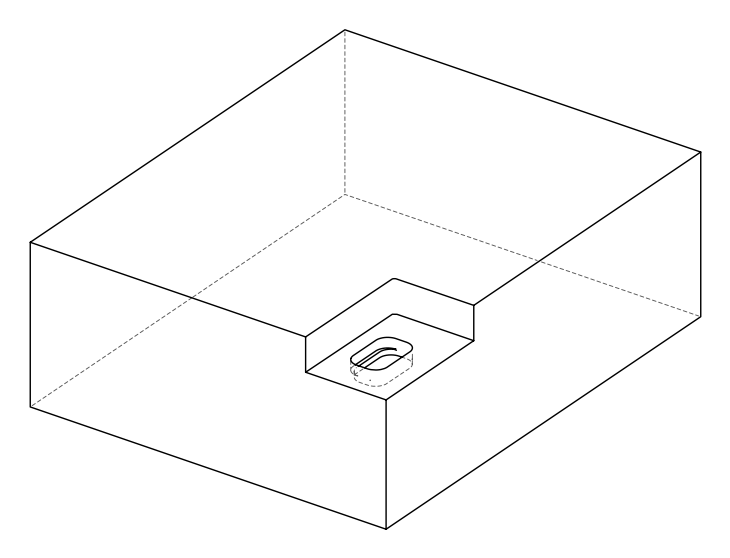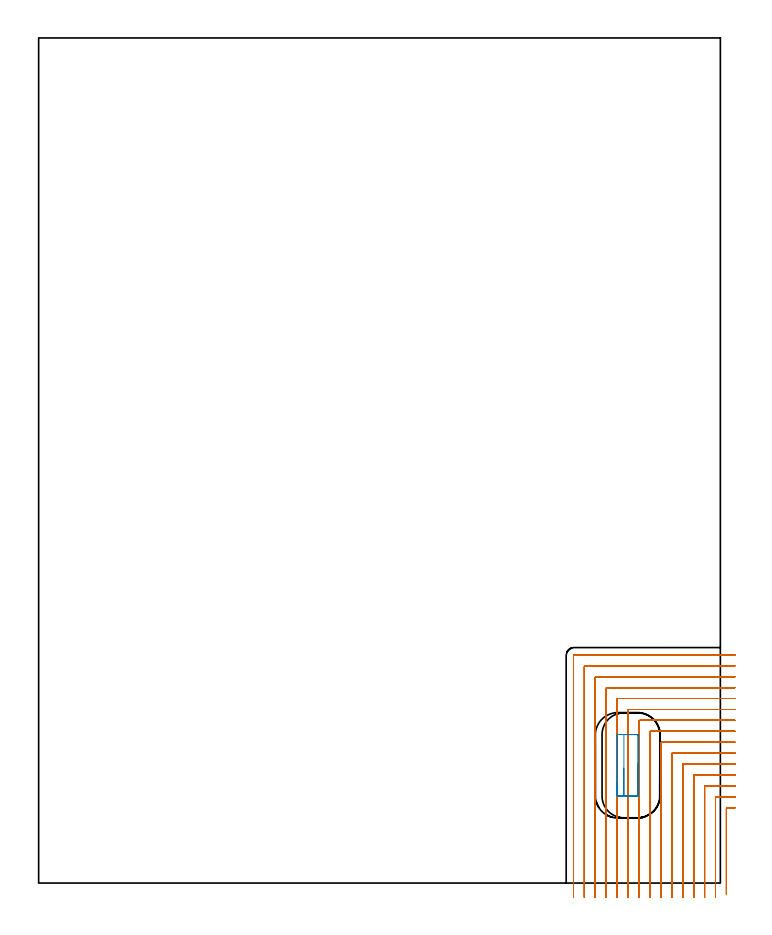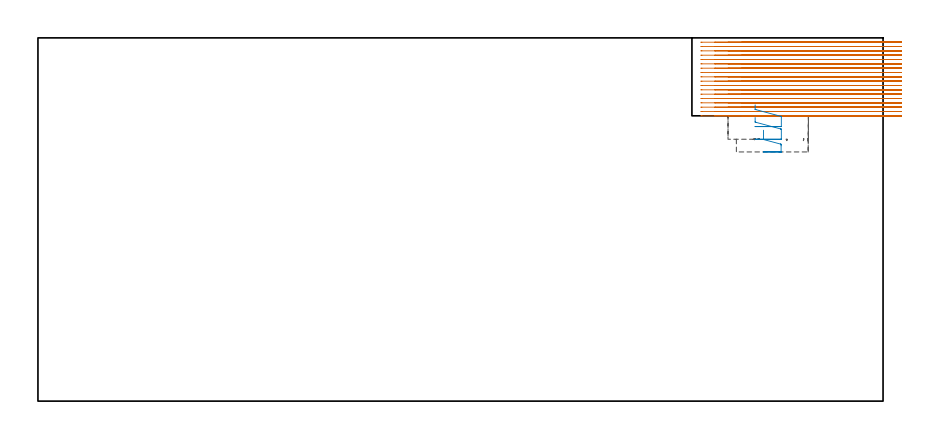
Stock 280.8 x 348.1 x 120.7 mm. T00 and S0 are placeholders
(PLAN: 2 operations, 1 tool changes, 63.1 min)
(1 MILL_CORNER_NOTCH_RECTANGULAR | CORNER_NOTCH_RECTANGULAR | NXT0201_008 | Follow Part, ap 1.5, ae 75% | 62.4 min | 159477 mm3)
(2 MILL_RECTANGULAR_POCKET | POCKET_RECTANGULAR_STRAIGHT | UGT0201_100 | Follow Part, ap 4.5, ae 75% | 0.74 min | 12493 mm3)
(TOOL NXT0201_008 | ENDMILL 6mm [2P460-0600-NA 1630] | D6 FL26 Z6)
(TOOL UGT0201_100 | End Mill 18 mm | D18 FL22 Z2)
(OP 1 MILL_CORNER_NOTCH_RECTANGULAR)
G17 G21 G94 G90
T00 M6
G54
G17 G0 G90 X286.8 Y31. S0 M3
G43 Z130.7 H1
Z119.261
G94 G1 X283.8 F250.
X283.596 F500.
G3 X283.3 Y30.704 R0.3
G1 Y-1.658
Y-4.658 F250.
G0 Z130.7
X286.8 Y35.5
Z119.261
G1 X283.8
X279.096 F500.
G3 X278.8 Y35.204 R0.3
G1 Y-3.
Y-6. F250.
G0 Z130.7
X286.8 Y40.
Z119.261
G1 X283.8
X274.596 F500.
G3 X274.3 Y39.704 R0.3
G1 Y-3.
Y-6. F250.
G0 Z130.7
X286.8 Y44.5
Z119.261
G1 X283.8
X270.096 F500.
G3 X269.8 Y44.204 R0.3
G1 Y-3.
Y-6. F250.
G0 Z130.7
X286.8 Y49.
Z119.261
G1 X283.8
X265.596 F500.
G3 X265.3 Y48.704 R0.3
G1 Y-3.
Y-6. F250.
G0 Z130.7
X286.8 Y53.5
Z119.261
G1 X283.8
X261.096 F500.
G3 X260.8 Y53.204 R0.3
G1 Y-3.
Y-6. F250.
G0 Z130.7
X286.8 Y58.
Z119.261
G1 X283.8
X256.597 F500.
G3 X256.3 Y57.703 R0.3
G1 Y-3.
Y-6. F250.
G0 Z130.7
X286.8 Y62.5
Z119.261
G1 X283.8
X252.097 F500.
G3 X251.8 Y62.203 R0.3
G1 Y-3.
Y-6. F250.
G0 Z130.7
X286.8 Y67.
Z119.261
G1 X283.8
X247.597 F500.
G3 X247.3 Y66.703 R0.3
G1 Y-3.
Y-6. F250.
G0 Z130.7
X286.8 Y71.5
Z119.261
G1 X283.8
X243.097 F500.
G3 X242.8 Y71.203 R0.3
G1 Y-3.
Y-6. F250.
G0 Z130.7
X286.8 Y76.
Z119.261
G1 X283.8
X238.597 F500.
G3 X238.3 Y75.703 R0.3
G1 Y-3.
Y-6. F250.
G0 Z130.7
X286.8 Y80.5
Z119.261
G1 X283.8
X234.097 F500.
G3 X233.8 Y80.203 R0.3
G1 Y-3.
Y-6. F250.
G0 Z130.7
X286.8 Y85.
Z119.261
G1 X283.8
X229.597 F500.
G3 X229.3 Y84.703 R0.3
G1 Y-3.
Y-6. F250.
G0 Z130.7
X286.8 Y89.5
Z119.261
G1 X283.8
X225.098 F500.
G3 X224.8 Y89.202 R0.3
G1 Y-3.
Y-6. F250.
G0 Z130.7
X286.8 Y94.
Z119.261
G1 X283.8
X220.6 F500.
G3 X220.3 Y93.7 R0.3
G1 Y-3.
Y-6. F250.
G0 Z130.7
X286.8 Y31.
Z117.822
G1 X283.8
X283.596 F500.
G3 X283.3 Y30.704 R0.3
G1 Y-1.658
Y-4.658 F250.
G0 Z130.7
X286.8 Y35.5
Z117.822
G1 X283.8
X279.096 F500.
G3 X278.8 Y35.204 R0.3
G1 Y-3.
Y-6. F250.
G0 Z130.7
X286.8 Y40.
Z117.822
G1 X283.8
X274.596 F500.
G3 X274.3 Y39.704 R0.3
G1 Y-3.
Y-6. F250.
G0 Z130.7
X286.8 Y44.5
Z117.822
G1 X283.8
X270.096 F500.
G3 X269.8 Y44.204 R0.3
G1 Y-3.
Y-6. F250.
G0 Z130.7
X286.8 Y49.
Z117.822
G1 X283.8
X265.596 F500.
G3 X265.3 Y48.704 R0.3
G1 Y-3.
Y-6. F250.
G0 Z130.7
X286.8 Y53.5
Z117.822
G1 X283.8
X261.096 F500.
G3 X260.8 Y53.204 R0.3
G1 Y-3.
Y-6. F250.
G0 Z130.7
X286.8 Y58.
Z117.822
G1 X283.8
X256.597 F500.
G3 X256.3 Y57.703 R0.3
G1 Y-3.
Y-6. F250.
G0 Z130.7
X286.8 Y62.5
Z117.822
G1 X283.8
X252.097 F500.
G3 X251.8 Y62.203 R0.3
G1 Y-3.
Y-6. F250.
G0 Z130.7
X286.8 Y67.
Z117.822
G1 X283.8
X247.597 F500.
G3 X247.3 Y66.703 R0.3
G1 Y-3.
Y-6. F250.
G0 Z130.7
X286.8 Y71.5
Z117.822
G1 X283.8
X243.097 F500.
G3 X242.8 Y71.203 R0.3
G1 Y-3.
Y-6. F250.
G0 Z130.7
X286.8 Y76.
Z117.822
G1 X283.8
X238.597 F500.
G3 X238.3 Y75.703 R0.3
G1 Y-3.
Y-6. F250.
G0 Z130.7
X286.8 Y80.5
Z117.822
G1 X283.8
X234.097 F500.
G3 X233.8 Y80.203 R0.3
G1 Y-3.
Y-6. F250.
G0 Z130.7
X286.8 Y85.
Z117.822
G1 X283.8
X229.597 F500.
G3 X229.3 Y84.703 R0.3
G1 Y-3.
Y-6. F250.
G0 Z130.7
X286.8 Y89.5
Z117.822
G1 X283.8
X225.098 F500.
G3 X224.8 Y89.202 R0.3
G1 Y-3.
Y-6. F250.
G0 Z130.7
X286.8 Y94.
Z117.822
G1 X283.8
X220.6 F500.
G3 X220.3 Y93.7 R0.3
G1 Y-3.
Y-6. F250.
G0 Z130.7
X286.8 Y31.
Z116.383
G1 X283.8
X283.596 F500.
G3 X283.3 Y30.704 R0.3
G1 Y-1.658
Y-4.658 F250.
G0 Z130.7
X286.8 Y35.5
Z116.383
G1 X283.8
X279.096 F500.
G3 X278.8 Y35.204 R0.3
G1 Y-3.
Y-6. F250.
G0 Z130.7
X286.8 Y40.
Z116.383
G1 X283.8
X274.596 F500.
G3 X274.3 Y39.704 R0.3
G1 Y-3.
Y-6. F250.
G0 Z130.7
X286.8 Y44.5
Z116.383
G1 X283.8
X270.096 F500.
G3 X269.8 Y44.204 R0.3
G1 Y-3.
Y-6. F250.
G0 Z130.7
X286.8 Y49.
Z116.383
G1 X283.8
X265.596 F500.
G3 X265.3 Y48.704 R0.3
G1 Y-3.
Y-6. F250.
G0 Z130.7
X286.8 Y53.5
Z116.383
G1 X283.8
X261.096 F500.
G3 X260.8 Y53.204 R0.3
G1 Y-3.
Y-6. F250.
G0 Z130.7
X286.8 Y58.
Z116.383
G1 X283.8
X256.597 F500.
G3 X256.3 Y57.703 R0.3
G1 Y-3.
Y-6. F250.
G0 Z130.7
X286.8 Y62.5
Z116.383
G1 X283.8
X252.097 F500.
G3 X251.8 Y62.203 R0.3
G1 Y-3.
Y-6. F250.
G0 Z130.7
X286.8 Y67.
Z116.383
G1 X283.8
X247.597 F500.
G3 X247.3 Y66.703 R0.3
G1 Y-3.
Y-6. F250.
G0 Z130.7
X286.8 Y71.5
Z116.383
G1 X283.8
X243.097 F500.
G3 X242.8 Y71.203 R0.3
G1 Y-3.
Y-6. F250.
G0 Z130.7
X286.8 Y76.
Z116.383
G1 X283.8
X238.597 F500.
G3 X238.3 Y75.703 R0.3
G1 Y-3.
Y-6. F250.
G0 Z130.7
X286.8 Y80.5
Z116.383
G1 X283.8
X234.097 F500.
G3 X233.8 Y80.203 R0.3
G1 Y-3.
Y-6. F250.
G0 Z130.7
X286.8 Y85.
Z116.383
G1 X283.8
X229.597 F500.
G3 X229.3 Y84.703 R0.3
G1 Y-3.
Y-6. F250.
G0 Z130.7
X286.8 Y89.5
Z116.383
G1 X283.8
X225.098 F500.
G3 X224.8 Y89.202 R0.3
G1 Y-3.
Y-6. F250.
G0 Z130.7
X286.8 Y94.
Z116.383
G1 X283.8
X220.6 F500.
G3 X220.3 Y93.7 R0.3
G1 Y-3.
Y-6. F250.
G0 Z130.7
X286.8 Y31.
Z114.944
G1 X283.8
X283.596 F500.
G3 X283.3 Y30.704 R0.3
G1 Y-1.658
Y-4.658 F250.
G0 Z130.7
X286.8 Y35.5
Z114.944
G1 X283.8
X279.096 F500.
G3 X278.8 Y35.204 R0.3
G1 Y-3.
Y-6. F250.
G0 Z130.7
X286.8 Y40.
Z114.944
G1 X283.8
X274.596 F500.
G3 X274.3 Y39.704 R0.3
G1 Y-3.
Y-6. F250.
G0 Z130.7
X286.8 Y44.5
Z114.944
G1 X283.8
X270.096 F500.
G3 X269.8 Y44.204 R0.3
G1 Y-3.
Y-6. F250.
G0 Z130.7
X286.8 Y49.
Z114.944
G1 X283.8
X265.596 F500.
G3 X265.3 Y48.704 R0.3
G1 Y-3.
Y-6. F250.
G0 Z130.7
X286.8 Y53.5
Z114.944
G1 X283.8
X261.096 F500.
G3 X260.8 Y53.204 R0.3
G1 Y-3.
Y-6. F250.
G0 Z130.7
X286.8 Y58.
Z114.944
G1 X283.8
X256.597 F500.
G3 X256.3 Y57.703 R0.3
G1 Y-3.
Y-6. F250.
G0 Z130.7
X286.8 Y62.5
Z114.944
G1 X283.8
X252.097 F500.
G3 X251.8 Y62.203 R0.3
G1 Y-3.
Y-6. F250.
G0 Z130.7
X286.8 Y67.
Z114.944
G1 X283.8
X247.597 F500.
G3 X247.3 Y66.703 R0.3
G1 Y-3.
Y-6. F250.
G0 Z130.7
X286.8 Y71.5
Z114.944
G1 X283.8
X243.097 F500.
G3 X242.8 Y71.203 R0.3
G1 Y-3.
Y-6. F250.
G0 Z130.7
X286.8 Y76.
Z114.944
G1 X283.8
X238.597 F500.
G3 X238.3 Y75.703 R0.3
G1 Y-3.
Y-6. F250.
G0 Z130.7
X286.8 Y80.5
Z114.944
G1 X283.8
X234.097 F500.
G3 X233.8 Y80.203 R0.3
G1 Y-3.
Y-6. F250.
G0 Z130.7
X286.8 Y85.
Z114.944
G1 X283.8
X229.597 F500.
G3 X229.3 Y84.703 R0.3
G1 Y-3.
Y-6. F250.
G0 Z130.7
X286.8 Y89.5
Z114.944
G1 X283.8
X225.098 F500.
G3 X224.8 Y89.202 R0.3
G1 Y-3.
Y-6. F250.
G0 Z130.7
X286.8 Y94.
Z114.944
G1 X283.8
X220.6 F500.
G3 X220.3 Y93.7 R0.3
G1 Y-3.
Y-6. F250.
G0 Z130.7
X286.8 Y31.
Z113.505
G1 X283.8
X283.596 F500.
G3 X283.3 Y30.704 R0.3
G1 Y-1.658
Y-4.658 F250.
G0 Z130.7
X286.8 Y35.5
Z113.505
G1 X283.8
X279.096 F500.
G3 X278.8 Y35.204 R0.3
G1 Y-3.
Y-6. F250.
G0 Z130.7
X286.8 Y40.
Z113.505
G1 X283.8
X274.596 F500.
G3 X274.3 Y39.704 R0.3
G1 Y-3.
Y-6. F250.
G0 Z130.7
X286.8 Y44.5
Z113.505
G1 X283.8
X270.096 F500.
G3 X269.8 Y44.204 R0.3
G1 Y-3.
Y-6. F250.
G0 Z130.7
X286.8 Y49.
Z113.505
G1 X283.8
X265.596 F500.
G3 X265.3 Y48.704 R0.3
G1 Y-3.
Y-6. F250.
G0 Z130.7
X286.8 Y53.5
Z113.505
G1 X283.8
X261.096 F500.
G3 X260.8 Y53.204 R0.3
G1 Y-3.
Y-6. F250.
G0 Z130.7
X286.8 Y58.
Z113.505
G1 X283.8
X256.597 F500.
G3 X256.3 Y57.703 R0.3
G1 Y-3.
Y-6. F250.
G0 Z130.7
X286.8 Y62.5
Z113.505
G1 X283.8
X252.097 F500.
G3 X251.8 Y62.203 R0.3
G1 Y-3.
Y-6. F250.
G0 Z130.7
X286.8 Y67.
Z113.505
G1 X283.8
X247.597 F500.
G3 X247.3 Y66.703 R0.3
G1 Y-3.
Y-6. F250.
G0 Z130.7
X286.8 Y71.5
Z113.505
G1 X283.8
X243.097 F500.
G3 X242.8 Y71.203 R0.3
G1 Y-3.
Y-6. F250.
G0 Z130.7
X286.8 Y76.
Z113.505
G1 X283.8
X238.597 F500.
G3 X238.3 Y75.703 R0.3
G1 Y-3.
Y-6. F250.
G0 Z130.7
X286.8 Y80.5
Z113.505
G1 X283.8
X234.097 F500.
G3 X233.8 Y80.203 R0.3
G1 Y-3.
Y-6. F250.
G0 Z130.7
X286.8 Y85.
Z113.505
G1 X283.8
X229.597 F500.
G3 X229.3 Y84.703 R0.3
G1 Y-3.
Y-6. F250.
G0 Z130.7
X286.8 Y89.5
Z113.505
G1 X283.8
X225.098 F500.
G3 X224.8 Y89.202 R0.3
G1 Y-3.
Y-6. F250.
G0 Z130.7
X286.8 Y94.
Z113.505
G1 X283.8
X220.6 F500.
G3 X220.3 Y93.7 R0.3
G1 Y-3.
Y-6. F250.
G0 Z130.7
X286.8 Y31.
Z112.067
G1 X283.8
X283.596 F500.
G3 X283.3 Y30.704 R0.3
G1 Y-1.658
Y-4.658 F250.
G0 Z130.7
X286.8 Y35.5
Z112.067
G1 X283.8
X279.096 F500.
G3 X278.8 Y35.204 R0.3
G1 Y-3.
Y-6. F250.
G0 Z130.7
X286.8 Y40.
Z112.067
G1 X283.8
X274.596 F500.
G3 X274.3 Y39.704 R0.3
G1 Y-3.
Y-6. F250.
G0 Z130.7
X286.8 Y44.5
Z112.067
G1 X283.8
X270.096 F500.
G3 X269.8 Y44.204 R0.3
G1 Y-3.
Y-6. F250.
G0 Z130.7
X286.8 Y49.
Z112.067
G1 X283.8
X265.596 F500.
G3 X265.3 Y48.704 R0.3
G1 Y-3.
Y-6. F250.
G0 Z130.7
X286.8 Y53.5
Z112.067
G1 X283.8
X261.096 F500.
G3 X260.8 Y53.204 R0.3
G1 Y-3.
Y-6. F250.
G0 Z130.7
X286.8 Y58.
Z112.067
G1 X283.8
X256.597 F500.
G3 X256.3 Y57.703 R0.3
G1 Y-3.
Y-6. F250.
G0 Z130.7
X286.8 Y62.5
Z112.067
G1 X283.8
X252.097 F500.
G3 X251.8 Y62.203 R0.3
G1 Y-3.
Y-6. F250.
G0 Z130.7
X286.8 Y67.
Z112.067
G1 X283.8
X247.597 F500.
G3 X247.3 Y66.703 R0.3
G1 Y-3.
Y-6. F250.
G0 Z130.7
X286.8 Y71.5
Z112.067
G1 X283.8
X243.097 F500.
G3 X242.8 Y71.203 R0.3
G1 Y-3.
Y-6. F250.
G0 Z130.7
X286.8 Y76.
Z112.067
G1 X283.8
X238.597 F500.
G3 X238.3 Y75.703 R0.3
G1 Y-3.
Y-6. F250.
G0 Z130.7
X286.8 Y80.5
Z112.067
G1 X283.8
X234.097 F500.
G3 X233.8 Y80.203 R0.3
G1 Y-3.
Y-6. F250.
G0 Z130.7
X286.8 Y85.
Z112.067
G1 X283.8
X229.597 F500.
G3 X229.3 Y84.703 R0.3
G1 Y-3.
Y-6. F250.
G0 Z130.7
X286.8 Y89.5
Z112.067
G1 X283.8
X225.098 F500.
G3 X224.8 Y89.202 R0.3
G1 Y-3.
Y-6. F250.
G0 Z130.7
X286.8 Y94.
Z112.067
G1 X283.8
X220.6 F500.
G3 X220.3 Y93.7 R0.3
G1 Y-3.
Y-6. F250.
G0 Z130.7
X286.8 Y31.
Z110.628
G1 X283.8
X283.596 F500.
G3 X283.3 Y30.704 R0.3
G1 Y-1.658
Y-4.658 F250.
G0 Z130.7
X286.8 Y35.5
Z110.628
G1 X283.8
X279.096 F500.
G3 X278.8 Y35.204 R0.3
G1 Y-3.
Y-6. F250.
G0 Z130.7
X286.8 Y40.
Z110.628
G1 X283.8
X274.596 F500.
G3 X274.3 Y39.704 R0.3
G1 Y-3.
Y-6. F250.
G0 Z130.7
X286.8 Y44.5
Z110.628
G1 X283.8
X270.096 F500.
G3 X269.8 Y44.204 R0.3
G1 Y-3.
Y-6. F250.
G0 Z130.7
X286.8 Y49.
Z110.628
G1 X283.8
X265.596 F500.
G3 X265.3 Y48.704 R0.3
G1 Y-3.
Y-6. F250.
G0 Z130.7
X286.8 Y53.5
Z110.628
G1 X283.8
X261.096 F500.
G3 X260.8 Y53.204 R0.3
G1 Y-3.
Y-6. F250.
G0 Z130.7
X286.8 Y58.
Z110.628
G1 X283.8
X256.597 F500.
G3 X256.3 Y57.703 R0.3
G1 Y-3.
Y-6. F250.
G0 Z130.7
X286.8 Y62.5
Z110.628
G1 X283.8
X252.097 F500.
G3 X251.8 Y62.203 R0.3
G1 Y-3.
Y-6. F250.
G0 Z130.7
X286.8 Y67.
Z110.628
G1 X283.8
X247.597 F500.
G3 X247.3 Y66.703 R0.3
G1 Y-3.
Y-6. F250.
G0 Z130.7
X286.8 Y71.5
Z110.628
G1 X283.8
X243.097 F500.
G3 X242.8 Y71.203 R0.3
G1 Y-3.
Y-6. F250.
G0 Z130.7
X286.8 Y76.
Z110.628
G1 X283.8
X238.597 F500.
G3 X238.3 Y75.703 R0.3
G1 Y-3.
Y-6. F250.
G0 Z130.7
X286.8 Y80.5
Z110.628
G1 X283.8
X234.097 F500.
G3 X233.8 Y80.203 R0.3
G1 Y-3.
Y-6. F250.
G0 Z130.7
X286.8 Y85.
Z110.628
G1 X283.8
X229.597 F500.
G3 X229.3 Y84.703 R0.3
G1 Y-3.
Y-6. F250.
G0 Z130.7
X286.8 Y89.5
Z110.628
G1 X283.8
X225.098 F500.
G3 X224.8 Y89.202 R0.3
G1 Y-3.
Y-6. F250.
G0 Z130.7
X286.8 Y94.
Z110.628
G1 X283.8
X220.6 F500.
G3 X220.3 Y93.7 R0.3
G1 Y-3.
Y-6. F250.
G0 Z130.7
X286.8 Y31.
Z109.189
G1 X283.8
X283.596 F500.
G3 X283.3 Y30.704 R0.3
G1 Y-1.658
Y-4.658 F250.
G0 Z130.7
X286.8 Y35.5
Z109.189
G1 X283.8
X279.096 F500.
G3 X278.8 Y35.204 R0.3
G1 Y-3.
Y-6. F250.
G0 Z130.7
X286.8 Y40.
Z109.189
G1 X283.8
X274.596 F500.
G3 X274.3 Y39.704 R0.3
G1 Y-3.
Y-6. F250.
G0 Z130.7
X286.8 Y44.5
Z109.189
G1 X283.8
X270.096 F500.
G3 X269.8 Y44.204 R0.3
G1 Y-3.
Y-6. F250.
G0 Z130.7
X286.8 Y49.
Z109.189
G1 X283.8
X265.596 F500.
G3 X265.3 Y48.704 R0.3
G1 Y-3.
Y-6. F250.
G0 Z130.7
X286.8 Y53.5
Z109.189
G1 X283.8
X261.096 F500.
G3 X260.8 Y53.204 R0.3
G1 Y-3.
Y-6. F250.
G0 Z130.7
X286.8 Y58.
Z109.189
G1 X283.8
X256.597 F500.
G3 X256.3 Y57.703 R0.3
G1 Y-3.
Y-6. F250.
G0 Z130.7
X286.8 Y62.5
Z109.189
G1 X283.8
X252.097 F500.
G3 X251.8 Y62.203 R0.3
G1 Y-3.
Y-6. F250.
G0 Z130.7
X286.8 Y67.
Z109.189
G1 X283.8
X247.597 F500.
G3 X247.3 Y66.703 R0.3
G1 Y-3.
Y-6. F250.
G0 Z130.7
X286.8 Y71.5
Z109.189
G1 X283.8
X243.097 F500.
G3 X242.8 Y71.203 R0.3
G1 Y-3.
Y-6. F250.
G0 Z130.7
X286.8 Y76.
Z109.189
G1 X283.8
X238.597 F500.
G3 X238.3 Y75.703 R0.3
G1 Y-3.
Y-6. F250.
G0 Z130.7
X286.8 Y80.5
Z109.189
G1 X283.8
X234.097 F500.
G3 X233.8 Y80.203 R0.3
G1 Y-3.
Y-6. F250.
G0 Z130.7
X286.8 Y85.
Z109.189
G1 X283.8
X229.597 F500.
G3 X229.3 Y84.703 R0.3
G1 Y-3.
Y-6. F250.
G0 Z130.7
X286.8 Y89.5
Z109.189
G1 X283.8
X225.098 F500.
G3 X224.8 Y89.202 R0.3
G1 Y-3.
Y-6. F250.
G0 Z130.7
X286.8 Y94.
Z109.189
G1 X283.8
X220.6 F500.
G3 X220.3 Y93.7 R0.3
G1 Y-3.
Y-6. F250.
G0 Z130.7
X286.8 Y31.
Z107.75
G1 X283.8
X283.596 F500.
G3 X283.3 Y30.704 R0.3
G1 Y-1.658
Y-4.658 F250.
G0 Z130.7
X286.8 Y35.5
Z107.75
G1 X283.8
X279.096 F500.
G3 X278.8 Y35.204 R0.3
G1 Y-3.
Y-6. F250.
G0 Z130.7
X286.8 Y40.
Z107.75
G1 X283.8
X274.596 F500.
G3 X274.3 Y39.704 R0.3
G1 Y-3.
Y-6. F250.
G0 Z130.7
X286.8 Y44.5
Z107.75
G1 X283.8
X270.096 F500.
G3 X269.8 Y44.204 R0.3
G1 Y-3.
Y-6. F250.
G0 Z130.7
X286.8 Y49.
Z107.75
G1 X283.8
X265.596 F500.
G3 X265.3 Y48.704 R0.3
G1 Y-3.
Y-6. F250.
G0 Z130.7
X286.8 Y53.5
Z107.75
G1 X283.8
X261.096 F500.
G3 X260.8 Y53.204 R0.3
G1 Y-3.
Y-6. F250.
G0 Z130.7
X286.8 Y58.
Z107.75
G1 X283.8
X256.597 F500.
G3 X256.3 Y57.703 R0.3
G1 Y-3.
Y-6. F250.
G0 Z130.7
X286.8 Y62.5
Z107.75
G1 X283.8
X252.097 F500.
G3 X251.8 Y62.203 R0.3
G1 Y-3.
Y-6. F250.
G0 Z130.7
X286.8 Y67.
Z107.75
G1 X283.8
X247.597 F500.
G3 X247.3 Y66.703 R0.3
G1 Y-3.
Y-6. F250.
G0 Z130.7
X286.8 Y71.5
Z107.75
G1 X283.8
X243.097 F500.
G3 X242.8 Y71.203 R0.3
G1 Y-3.
Y-6. F250.
G0 Z130.7
X286.8 Y76.
Z107.75
G1 X283.8
X238.597 F500.
G3 X238.3 Y75.703 R0.3
G1 Y-3.
Y-6. F250.
G0 Z130.7
X286.8 Y80.5
Z107.75
G1 X283.8
X234.097 F500.
G3 X233.8 Y80.203 R0.3
G1 Y-3.
Y-6. F250.
G0 Z130.7
X286.8 Y85.
Z107.75
G1 X283.8
X229.597 F500.
G3 X229.3 Y84.703 R0.3
G1 Y-3.
Y-6. F250.
G0 Z130.7
X286.8 Y89.5
Z107.75
G1 X283.8
X225.098 F500.
G3 X224.8 Y89.202 R0.3
G1 Y-3.
Y-6. F250.
G0 Z130.7
X286.8 Y94.
Z107.75
G1 X283.8
X220.6 F500.
G3 X220.3 Y93.7 R0.3
G1 Y-3.
Y-6. F250.
G0 Z130.7
X286.8 Y31.
Z106.311
G1 X283.8
X283.596 F500.
G3 X283.3 Y30.704 R0.3
G1 Y-1.658
Y-4.658 F250.
G0 Z130.7
X286.8 Y35.5
Z106.311
G1 X283.8
X279.096 F500.
G3 X278.8 Y35.204 R0.3
G1 Y-3.
Y-6. F250.
G0 Z130.7
X286.8 Y40.
Z106.311
G1 X283.8
X274.596 F500.
G3 X274.3 Y39.704 R0.3
G1 Y-3.
Y-6. F250.
G0 Z130.7
X286.8 Y44.5
Z106.311
G1 X283.8
X270.096 F500.
G3 X269.8 Y44.204 R0.3
G1 Y-3.
Y-6. F250.
G0 Z130.7
X286.8 Y49.
Z106.311
G1 X283.8
X265.596 F500.
G3 X265.3 Y48.704 R0.3
G1 Y-3.
Y-6. F250.
G0 Z130.7
X286.8 Y53.5
Z106.311
G1 X283.8
X261.096 F500.
G3 X260.8 Y53.204 R0.3
G1 Y-3.
Y-6. F250.
G0 Z130.7
X286.8 Y58.
Z106.311
G1 X283.8
X256.597 F500.
G3 X256.3 Y57.703 R0.3
G1 Y-3.
Y-6. F250.
G0 Z130.7
X286.8 Y62.5
Z106.311
G1 X283.8
X252.097 F500.
G3 X251.8 Y62.203 R0.3
G1 Y-3.
Y-6. F250.
G0 Z130.7
X286.8 Y67.
Z106.311
G1 X283.8
X247.597 F500.
G3 X247.3 Y66.703 R0.3
G1 Y-3.
Y-6. F250.
G0 Z130.7
X286.8 Y71.5
Z106.311
G1 X283.8
X243.097 F500.
G3 X242.8 Y71.203 R0.3
G1 Y-3.
Y-6. F250.
G0 Z130.7
X286.8 Y76.
Z106.311
G1 X283.8
X238.597 F500.
G3 X238.3 Y75.703 R0.3
G1 Y-3.
Y-6. F250.
G0 Z130.7
X286.8 Y80.5
Z106.311
G1 X283.8
X234.097 F500.
G3 X233.8 Y80.203 R0.3
G1 Y-3.
Y-6. F250.
G0 Z130.7
X286.8 Y85.
Z106.311
G1 X283.8
X229.597 F500.
G3 X229.3 Y84.703 R0.3
G1 Y-3.
Y-6. F250.
G0 Z130.7
X286.8 Y89.5
Z106.311
G1 X283.8
X225.098 F500.
G3 X224.8 Y89.202 R0.3
G1 Y-3.
Y-6. F250.
G0 Z130.7
X286.8 Y94.
Z106.311
G1 X283.8
X220.6 F500.
G3 X220.3 Y93.7 R0.3
G1 Y-3.
Y-6. F250.
G0 Z130.7
X286.8 Y31.
Z104.872
G1 X283.8
X283.596 F500.
G3 X283.3 Y30.704 R0.3
G1 Y-1.658
Y-4.658 F250.
G0 Z130.7
X286.8 Y35.5
Z104.872
G1 X283.8
X279.096 F500.
G3 X278.8 Y35.204 R0.3
G1 Y-3.
Y-6. F250.
G0 Z130.7
X286.8 Y40.
Z104.872
G1 X283.8
X274.596 F500.
G3 X274.3 Y39.704 R0.3
G1 Y-3.
Y-6. F250.
G0 Z130.7
X286.8 Y44.5
Z104.872
G1 X283.8
X270.096 F500.
G3 X269.8 Y44.204 R0.3
G1 Y-3.
Y-6. F250.
G0 Z130.7
X286.8 Y49.
Z104.872
G1 X283.8
X265.596 F500.
G3 X265.3 Y48.704 R0.3
G1 Y-3.
Y-6. F250.
G0 Z130.7
X286.8 Y53.5
Z104.872
G1 X283.8
X261.096 F500.
G3 X260.8 Y53.204 R0.3
G1 Y-3.
Y-6. F250.
G0 Z130.7
X286.8 Y58.
Z104.872
G1 X283.8
X256.597 F500.
G3 X256.3 Y57.703 R0.3
G1 Y-3.
Y-6. F250.
G0 Z130.7
X286.8 Y62.5
Z104.872
G1 X283.8
X252.097 F500.
G3 X251.8 Y62.203 R0.3
G1 Y-3.
Y-6. F250.
G0 Z130.7
X286.8 Y67.
Z104.872
G1 X283.8
X247.597 F500.
G3 X247.3 Y66.703 R0.3
G1 Y-3.
Y-6. F250.
G0 Z130.7
X286.8 Y71.5
Z104.872
G1 X283.8
X243.097 F500.
G3 X242.8 Y71.203 R0.3
G1 Y-3.
Y-6. F250.
G0 Z130.7
X286.8 Y76.
Z104.872
G1 X283.8
X238.597 F500.
G3 X238.3 Y75.703 R0.3
G1 Y-3.
Y-6. F250.
G0 Z130.7
X286.8 Y80.5
Z104.872
G1 X283.8
X234.097 F500.
G3 X233.8 Y80.203 R0.3
G1 Y-3.
Y-6. F250.
G0 Z130.7
X286.8 Y85.
Z104.872
G1 X283.8
X229.597 F500.
G3 X229.3 Y84.703 R0.3
G1 Y-3.
Y-6. F250.
G0 Z130.7
X286.8 Y89.5
Z104.872
G1 X283.8
X225.098 F500.
G3 X224.8 Y89.202 R0.3
G1 Y-3.
Y-6. F250.
G0 Z130.7
X286.8 Y94.
Z104.872
G1 X283.8
X220.6 F500.
G3 X220.3 Y93.7 R0.3
G1 Y-3.
Y-6. F250.
G0 Z130.7
X286.8 Y31.
Z103.433
G1 X283.8
X283.596 F500.
G3 X283.3 Y30.704 R0.3
G1 Y-1.658
Y-4.658 F250.
G0 Z130.7
X286.8 Y35.5
Z103.433
G1 X283.8
X279.096 F500.
G3 X278.8 Y35.204 R0.3
G1 Y-3.
Y-6. F250.
G0 Z130.7
X286.8 Y40.
Z103.433
G1 X283.8
X274.596 F500.
G3 X274.3 Y39.704 R0.3
G1 Y-3.
Y-6. F250.
G0 Z130.7
X286.8 Y44.5
Z103.433
G1 X283.8
X270.096 F500.
G3 X269.8 Y44.204 R0.3
G1 Y-3.
Y-6. F250.
G0 Z130.7
X286.8 Y49.
Z103.433
G1 X283.8
X265.596 F500.
G3 X265.3 Y48.704 R0.3
G1 Y-3.
Y-6. F250.
G0 Z130.7
X286.8 Y53.5
Z103.433
G1 X283.8
X261.096 F500.
G3 X260.8 Y53.204 R0.3
G1 Y-3.
Y-6. F250.
G0 Z130.7
X286.8 Y58.
Z103.433
G1 X283.8
X256.597 F500.
G3 X256.3 Y57.703 R0.3
G1 Y-3.
Y-6. F250.
G0 Z130.7
X286.8 Y62.5
Z103.433
G1 X283.8
X252.097 F500.
G3 X251.8 Y62.203 R0.3
G1 Y-3.
Y-6. F250.
G0 Z130.7
X286.8 Y67.
Z103.433
G1 X283.8
X247.597 F500.
G3 X247.3 Y66.703 R0.3
G1 Y-3.
Y-6. F250.
G0 Z130.7
X286.8 Y71.5
Z103.433
G1 X283.8
X243.097 F500.
G3 X242.8 Y71.203 R0.3
G1 Y-3.
Y-6. F250.
G0 Z130.7
X286.8 Y76.
Z103.433
G1 X283.8
X238.597 F500.
G3 X238.3 Y75.703 R0.3
G1 Y-3.
Y-6. F250.
G0 Z130.7
X286.8 Y80.5
Z103.433
G1 X283.8
X234.097 F500.
G3 X233.8 Y80.203 R0.3
G1 Y-3.
Y-6. F250.
G0 Z130.7
X286.8 Y85.
Z103.433
G1 X283.8
X229.597 F500.
G3 X229.3 Y84.703 R0.3
G1 Y-3.
Y-6. F250.
G0 Z130.7
X286.8 Y89.5
Z103.433
G1 X283.8
X225.098 F500.
G3 X224.8 Y89.202 R0.3
G1 Y-3.
Y-6. F250.
G0 Z130.7
X286.8 Y94.
Z103.433
G1 X283.8
X220.6 F500.
G3 X220.3 Y93.7 R0.3
G1 Y-3.
Y-6. F250.
G0 Z130.7
X286.8 Y31.
Z101.994
G1 X283.8
X283.596 F500.
G3 X283.3 Y30.704 R0.3
G1 Y-1.658
Y-4.658 F250.
G0 Z130.7
X286.8 Y35.5
Z101.994
G1 X283.8
X279.096 F500.
G3 X278.8 Y35.204 R0.3
G1 Y-3.
Y-6. F250.
G0 Z130.7
X286.8 Y40.
Z101.994
G1 X283.8
X274.596 F500.
G3 X274.3 Y39.704 R0.3
G1 Y-3.
Y-6. F250.
G0 Z130.7
X286.8 Y44.5
Z101.994
G1 X283.8
X270.096 F500.
G3 X269.8 Y44.204 R0.3
G1 Y-3.
Y-6. F250.
G0 Z130.7
X286.8 Y49.
Z101.994
G1 X283.8
X265.596 F500.
G3 X265.3 Y48.704 R0.3
G1 Y-3.
Y-6. F250.
G0 Z130.7
X286.8 Y53.5
Z101.994
G1 X283.8
X261.096 F500.
G3 X260.8 Y53.204 R0.3
G1 Y-3.
Y-6. F250.
G0 Z130.7
X286.8 Y58.
Z101.994
G1 X283.8
X256.597 F500.
G3 X256.3 Y57.703 R0.3
G1 Y-3.
Y-6. F250.
G0 Z130.7
X286.8 Y62.5
Z101.994
G1 X283.8
X252.097 F500.
G3 X251.8 Y62.203 R0.3
G1 Y-3.
Y-6. F250.
G0 Z130.7
X286.8 Y67.
Z101.994
G1 X283.8
X247.597 F500.
G3 X247.3 Y66.703 R0.3
G1 Y-3.
Y-6. F250.
G0 Z130.7
X286.8 Y71.5
Z101.994
G1 X283.8
X243.097 F500.
G3 X242.8 Y71.203 R0.3
G1 Y-3.
Y-6. F250.
G0 Z130.7
X286.8 Y76.
Z101.994
G1 X283.8
X238.597 F500.
G3 X238.3 Y75.703 R0.3
G1 Y-3.
Y-6. F250.
G0 Z130.7
X286.8 Y80.5
Z101.994
G1 X283.8
X234.097 F500.
G3 X233.8 Y80.203 R0.3
G1 Y-3.
Y-6. F250.
G0 Z130.7
X286.8 Y85.
Z101.994
G1 X283.8
X229.597 F500.
G3 X229.3 Y84.703 R0.3
G1 Y-3.
Y-6. F250.
G0 Z130.7
X286.8 Y89.5
Z101.994
G1 X283.8
X225.098 F500.
G3 X224.8 Y89.202 R0.3
G1 Y-3.
Y-6. F250.
G0 Z130.7
X286.8 Y94.
Z101.994
G1 X283.8
X220.6 F500.
G3 X220.3 Y93.7 R0.3
G1 Y-3.
Y-6. F250.
G0 Z130.7
X286.8 Y31.
Z100.556
G1 X283.8
X283.596 F500.
G3 X283.3 Y30.704 R0.3
G1 Y-1.658
Y-4.658 F250.
G0 Z130.7
X286.8 Y35.5
Z100.556
G1 X283.8
X279.096 F500.
G3 X278.8 Y35.204 R0.3
G1 Y-3.
Y-6. F250.
G0 Z130.7
X286.8 Y40.
Z100.556
G1 X283.8
X274.596 F500.
G3 X274.3 Y39.704 R0.3
G1 Y-3.
Y-6. F250.
G0 Z130.7
X286.8 Y44.5
Z100.556
G1 X283.8
X270.096 F500.
G3 X269.8 Y44.204 R0.3
G1 Y-3.
Y-6. F250.
G0 Z130.7
X286.8 Y49.
Z100.556
G1 X283.8
X265.596 F500.
G3 X265.3 Y48.704 R0.3
G1 Y-3.
Y-6. F250.
G0 Z130.7
X286.8 Y53.5
Z100.556
G1 X283.8
X261.096 F500.
G3 X260.8 Y53.204 R0.3
G1 Y-3.
Y-6. F250.
G0 Z130.7
X286.8 Y58.
Z100.556
G1 X283.8
X256.597 F500.
G3 X256.3 Y57.703 R0.3
G1 Y-3.
Y-6. F250.
G0 Z130.7
X286.8 Y62.5
Z100.556
G1 X283.8
X252.097 F500.
G3 X251.8 Y62.203 R0.3
G1 Y-3.
Y-6. F250.
G0 Z130.7
X286.8 Y67.
Z100.556
G1 X283.8
X247.597 F500.
G3 X247.3 Y66.703 R0.3
G1 Y-3.
Y-6. F250.
G0 Z130.7
X286.8 Y71.5
Z100.556
G1 X283.8
X243.097 F500.
G3 X242.8 Y71.203 R0.3
G1 Y-3.
Y-6. F250.
G0 Z130.7
X286.8 Y76.
Z100.556
G1 X283.8
X238.597 F500.
G3 X238.3 Y75.703 R0.3
G1 Y-3.
Y-6. F250.
G0 Z130.7
X286.8 Y80.5
Z100.556
G1 X283.8
X234.097 F500.
G3 X233.8 Y80.203 R0.3
G1 Y-3.
Y-6. F250.
G0 Z130.7
X286.8 Y85.
Z100.556
G1 X283.8
X229.597 F500.
G3 X229.3 Y84.703 R0.3
G1 Y-3.
Y-6. F250.
G0 Z130.7
X286.8 Y89.5
Z100.556
G1 X283.8
X225.098 F500.
G3 X224.8 Y89.202 R0.3
G1 Y-3.
Y-6. F250.
G0 Z130.7
X286.8 Y94.
Z100.556
G1 X283.8
X220.6 F500.
G3 X220.3 Y93.7 R0.3
G1 Y-3.
Y-6. F250.
G0 Z130.7
X286.8 Y31.
Z99.117
G1 X283.8
X283.596 F500.
G3 X283.3 Y30.704 R0.3
G1 Y-1.658
Y-4.658 F250.
G0 Z130.7
X286.8 Y35.5
Z99.117
G1 X283.8
X279.096 F500.
G3 X278.8 Y35.204 R0.3
G1 Y-3.
Y-6. F250.
G0 Z130.7
X286.8 Y40.
Z99.117
G1 X283.8
X274.596 F500.
G3 X274.3 Y39.704 R0.3
G1 Y-3.
Y-6. F250.
G0 Z130.7
X286.8 Y44.5
Z99.117
G1 X283.8
X270.096 F500.
G3 X269.8 Y44.204 R0.3
G1 Y-3.
Y-6. F250.
G0 Z130.7
X286.8 Y49.
Z99.117
G1 X283.8
X265.596 F500.
G3 X265.3 Y48.704 R0.3
G1 Y-3.
Y-6. F250.
G0 Z130.7
X286.8 Y53.5
Z99.117
G1 X283.8
X261.096 F500.
G3 X260.8 Y53.204 R0.3
G1 Y-3.
Y-6. F250.
G0 Z130.7
X286.8 Y58.
Z99.117
G1 X283.8
X256.597 F500.
G3 X256.3 Y57.703 R0.3
G1 Y-3.
Y-6. F250.
G0 Z130.7
X286.8 Y62.5
Z99.117
G1 X283.8
X252.097 F500.
G3 X251.8 Y62.203 R0.3
G1 Y-3.
Y-6. F250.
G0 Z130.7
X286.8 Y67.
Z99.117
G1 X283.8
X247.597 F500.
G3 X247.3 Y66.703 R0.3
G1 Y-3.
Y-6. F250.
G0 Z130.7
X286.8 Y71.5
Z99.117
G1 X283.8
X243.097 F500.
G3 X242.8 Y71.203 R0.3
G1 Y-3.
Y-6. F250.
G0 Z130.7
X286.8 Y76.
Z99.117
G1 X283.8
X238.597 F500.
G3 X238.3 Y75.703 R0.3
G1 Y-3.
Y-6. F250.
G0 Z130.7
X286.8 Y80.5
Z99.117
G1 X283.8
X234.097 F500.
G3 X233.8 Y80.203 R0.3
G1 Y-3.
Y-6. F250.
G0 Z130.7
X286.8 Y85.
Z99.117
G1 X283.8
X229.597 F500.
G3 X229.3 Y84.703 R0.3
G1 Y-3.
Y-6. F250.
G0 Z130.7
X286.8 Y89.5
Z99.117
G1 X283.8
X225.098 F500.
G3 X224.8 Y89.202 R0.3
G1 Y-3.
Y-6. F250.
G0 Z130.7
X286.8 Y94.
Z99.117
G1 X283.8
X220.6 F500.
G3 X220.3 Y93.7 R0.3
G1 Y-3.
Y-6. F250.
G0 Z130.7
X286.8 Y31.
Z97.678
G1 X283.8
X283.596 F500.
G3 X283.3 Y30.704 R0.3
G1 Y-1.658
Y-4.658 F250.
G0 Z130.7
X286.8 Y35.5
Z97.678
G1 X283.8
X279.096 F500.
G3 X278.8 Y35.204 R0.3
G1 Y-3.
Y-6. F250.
G0 Z130.7
X286.8 Y40.
Z97.678
G1 X283.8
X274.596 F500.
G3 X274.3 Y39.704 R0.3
G1 Y-3.
Y-6. F250.
G0 Z130.7
X286.8 Y44.5
Z97.678
G1 X283.8
X270.096 F500.
G3 X269.8 Y44.204 R0.3
G1 Y-3.
Y-6. F250.
G0 Z130.7
X286.8 Y49.
Z97.678
G1 X283.8
X265.596 F500.
G3 X265.3 Y48.704 R0.3
G1 Y-3.
Y-6. F250.
G0 Z130.7
X286.8 Y53.5
Z97.678
G1 X283.8
X261.096 F500.
G3 X260.8 Y53.204 R0.3
G1 Y-3.
Y-6. F250.
G0 Z130.7
X286.8 Y58.
Z97.678
G1 X283.8
X256.597 F500.
G3 X256.3 Y57.703 R0.3
G1 Y-3.
Y-6. F250.
G0 Z130.7
X286.8 Y62.5
Z97.678
G1 X283.8
X252.097 F500.
G3 X251.8 Y62.203 R0.3
G1 Y-3.
Y-6. F250.
G0 Z130.7
X286.8 Y67.
Z97.678
G1 X283.8
X247.597 F500.
G3 X247.3 Y66.703 R0.3
G1 Y-3.
Y-6. F250.
G0 Z130.7
X286.8 Y71.5
Z97.678
G1 X283.8
X243.097 F500.
G3 X242.8 Y71.203 R0.3
G1 Y-3.
Y-6. F250.
G0 Z130.7
X286.8 Y76.
Z97.678
G1 X283.8
X238.597 F500.
G3 X238.3 Y75.703 R0.3
G1 Y-3.
Y-6. F250.
G0 Z130.7
X286.8 Y80.5
Z97.678
G1 X283.8
X234.097 F500.
G3 X233.8 Y80.203 R0.3
G1 Y-3.
Y-6. F250.
G0 Z130.7
X286.8 Y85.
Z97.678
G1 X283.8
X229.597 F500.
G3 X229.3 Y84.703 R0.3
G1 Y-3.
Y-6. F250.
G0 Z130.7
X286.8 Y89.5
Z97.678
G1 X283.8
X225.098 F500.
G3 X224.8 Y89.202 R0.3
G1 Y-3.
Y-6. F250.
G0 Z130.7
X286.8 Y94.
Z97.678
G1 X283.8
X220.6 F500.
G3 X220.3 Y93.7 R0.3
G1 Y-3.
Y-6. F250.
G0 Z130.7
X286.8 Y31.
Z96.239
G1 X283.8
X283.596 F500.
G3 X283.3 Y30.704 R0.3
G1 Y-1.658
Y-4.658 F250.
G0 Z130.7
X286.8 Y35.5
Z96.239
G1 X283.8
X279.096 F500.
G3 X278.8 Y35.204 R0.3
G1 Y-3.
Y-6. F250.
G0 Z130.7
X286.8 Y40.
Z96.239
G1 X283.8
X274.596 F500.
G3 X274.3 Y39.704 R0.3
G1 Y-3.
Y-6. F250.
G0 Z130.7
X286.8 Y44.5
Z96.239
G1 X283.8
X270.096 F500.
G3 X269.8 Y44.204 R0.3
G1 Y-3.
Y-6. F250.
G0 Z130.7
X286.8 Y49.
Z96.239
G1 X283.8
X265.596 F500.
G3 X265.3 Y48.704 R0.3
G1 Y-3.
Y-6. F250.
G0 Z130.7
X286.8 Y53.5
Z96.239
G1 X283.8
X261.096 F500.
G3 X260.8 Y53.204 R0.3
G1 Y-3.
Y-6. F250.
G0 Z130.7
X286.8 Y58.
Z96.239
G1 X283.8
X256.597 F500.
G3 X256.3 Y57.703 R0.3
G1 Y-3.
Y-6. F250.
G0 Z130.7
X286.8 Y62.5
Z96.239
G1 X283.8
X252.097 F500.
G3 X251.8 Y62.203 R0.3
G1 Y-3.
Y-6. F250.
G0 Z130.7
X286.8 Y67.
Z96.239
G1 X283.8
X247.597 F500.
G3 X247.3 Y66.703 R0.3
G1 Y-3.
Y-6. F250.
G0 Z130.7
X286.8 Y71.5
Z96.239
G1 X283.8
X243.097 F500.
G3 X242.8 Y71.203 R0.3
G1 Y-3.
Y-6. F250.
G0 Z130.7
X286.8 Y76.
Z96.239
G1 X283.8
X238.597 F500.
G3 X238.3 Y75.703 R0.3
G1 Y-3.
Y-6. F250.
G0 Z130.7
X286.8 Y80.5
Z96.239
G1 X283.8
X234.097 F500.
G3 X233.8 Y80.203 R0.3
G1 Y-3.
Y-6. F250.
G0 Z130.7
X286.8 Y85.
Z96.239
G1 X283.8
X229.597 F500.
G3 X229.3 Y84.703 R0.3
G1 Y-3.
Y-6. F250.
G0 Z130.7
X286.8 Y89.5
Z96.239
G1 X283.8
X225.098 F500.
G3 X224.8 Y89.202 R0.3
G1 Y-3.
Y-6. F250.
G0 Z130.7
X286.8 Y94.
Z96.239
G1 X283.8
X220.6 F500.
G3 X220.3 Y93.7 R0.3
G1 Y-3.
Y-6. F250.
G0 Z130.7
X286.8 Y31.
Z94.8
G1 X283.8
X283.596 F500.
G3 X283.3 Y30.704 R0.3
G1 Y-1.658
Y-4.658 F250.
G0 Z130.7
X286.8 Y35.5
Z94.8
G1 X283.8
X279.096 F500.
G3 X278.8 Y35.204 R0.3
G1 Y-3.
Y-6. F250.
G0 Z130.7
X286.8 Y40.
Z94.8
G1 X283.8
X274.596 F500.
G3 X274.3 Y39.704 R0.3
G1 Y-3.
Y-6. F250.
G0 Z130.7
X286.8 Y44.5
Z94.8
G1 X283.8
X270.096 F500.
G3 X269.8 Y44.204 R0.3
G1 Y-3.
Y-6. F250.
G0 Z130.7
X286.8 Y49.
Z94.8
G1 X283.8
X265.596 F500.
G3 X265.3 Y48.704 R0.3
G1 Y-3.
Y-6. F250.
G0 Z130.7
X286.8 Y53.5
Z94.8
G1 X283.8
X261.096 F500.
G3 X260.8 Y53.204 R0.3
G1 Y-3.
Y-6. F250.
G0 Z130.7
X286.8 Y58.
Z94.8
G1 X283.8
X256.597 F500.
G3 X256.3 Y57.703 R0.3
G1 Y-3.
Y-6. F250.
G0 Z130.7
X286.8 Y62.5
Z94.8
G1 X283.8
X252.097 F500.
G3 X251.8 Y62.203 R0.3
G1 Y-3.
Y-6. F250.
G0 Z130.7
X286.8 Y67.
Z94.8
G1 X283.8
X247.597 F500.
G3 X247.3 Y66.703 R0.3
G1 Y-3.
Y-6. F250.
G0 Z130.7
X286.8 Y71.5
Z94.8
G1 X283.8
X243.097 F500.
G3 X242.8 Y71.203 R0.3
G1 Y-3.
Y-6. F250.
G0 Z130.7
X286.8 Y76.
Z94.8
G1 X283.8
X238.597 F500.
G3 X238.3 Y75.703 R0.3
G1 Y-3.
Y-6. F250.
G0 Z130.7
X286.8 Y80.5
Z94.8
G1 X283.8
X234.097 F500.
G3 X233.8 Y80.203 R0.3
G1 Y-3.
Y-6. F250.
G0 Z130.7
X286.8 Y85.
Z94.8
G1 X283.8
X229.597 F500.
G3 X229.3 Y84.703 R0.3
G1 Y-3.
Y-6. F250.
G0 Z130.7
X286.8 Y89.5
Z94.8
G1 X283.8
X225.098 F500.
G3 X224.8 Y89.202 R0.3
G1 Y-3.
Y-6. F250.
G0 Z130.7
X286.8 Y94.
Z94.8
G1 X283.8
X220.6 F500.
G3 X220.3 Y93.7 R0.3
G1 Y-3.
Y-6. F250.
G0 Z130.7
M5
M2
(OP 2 MILL_RECTANGULAR_POCKET)
G17 G21 G94 G90
T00 M6
G54
G17 G0 G90 X238.3 Y41.56 S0 M3
G43 Z130.7 H0
Z98.433
G94 G1 Y36.1 Z96.97 F250.
Y36.045 Z96.956
X238.346 Y35.932 Z96.923
X238.432 Y35.846 Z96.89
X238.545 Y35.8 Z96.857
X246.755 Z94.658
X246.868 Y35.846 Z94.625
X246.954 Y35.932 Z94.592
X247. Y36.045 Z94.56
Y36.1 Z94.545
Y48.5 Z91.222
Y60.9 F500.
G3 X246.7 Y61.2 R0.3
G1 X238.6
G3 X238.3 Y60.9 R0.3
G1 Y36.1
G3 X238.6 Y35.8 R0.3
G1 X246.7
G3 X247. Y36.1 R0.3
G1 Y48.5
Y49.5
G0 X238.3 Y41.56 Z94.222
G1 Y36.1 Z92.759 F250.
Y36.045 Z92.744
X238.346 Y35.932 Z92.712
X238.432 Y35.846 Z92.679
X238.545 Y35.8 Z92.646
X246.755 Z90.446
X246.868 Y35.846 Z90.414
X246.954 Y35.932 Z90.381
X247. Y36.045 Z90.348
Y36.1 Z90.334
Y48.5 Z87.011
Y60.9 F500.
G3 X246.7 Y61.2 R0.3
G1 X238.6
G3 X238.3 Y60.9 R0.3
G1 Y36.1
G3 X238.6 Y35.8 R0.3
G1 X246.7
G3 X247. Y36.1 R0.3
G1 Y48.5
Y49.5
G0 X241.061 Y47.363 Z90.011
G1 X241.065 Y35.876 Z86.933 F250.
X246.737 Y35.882 Z85.413
X246.824 Y35.931 Z85.387
X246.871 Y35.975 Z85.369
X246.9 Y36.028 Z85.353
X246.912 Y36.118 Z85.329
X246.92 Y36.357 Z85.265
X246.924 Y37.88 Z84.857
Y45.556 Z82.8
Y60.982 F500.
X246.761 Y61.102
X246.679 Y61.115
X246.299 Y61.123
X241.068 Y61.125
X241.065 Y35.876
X246.737 Y35.882
X246.824 Y35.931
X246.871 Y35.975
X246.9 Y36.028
X246.912 Y36.118
X246.92 Y36.357
X246.924 Y37.88
Y45.556
Y46.556
G0 Z130.7
M5
M2
